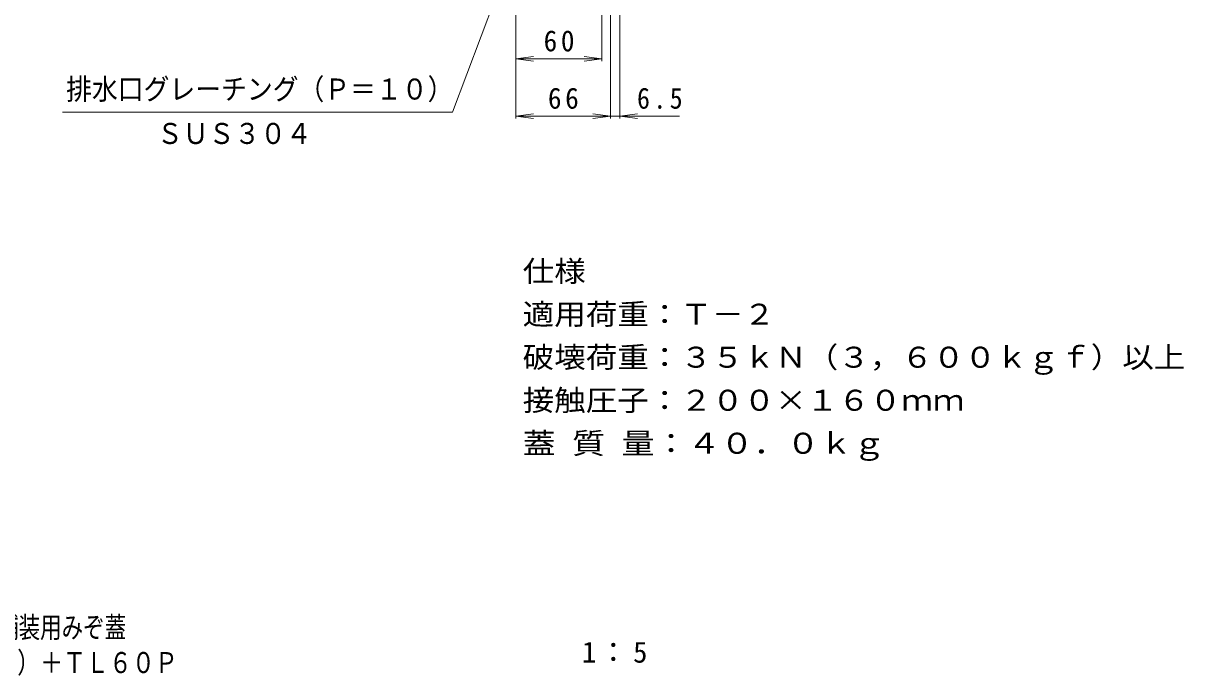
# Model space of a CAD drawing. Units: millimetres, scale not verified. Extents: x -735 to 883, y -685 to 663.
# Drawn here: x 74 to 883, y -685 to -230 of the extents above; entities that cross this region are included whole.
import ezdxf
from ezdxf.enums import TextEntityAlignment as Align

# ---------------------------------------------------------------- set-up
doc = ezdxf.new("R2010")
doc.units = ezdxf.units.MM
doc.header["$LTSCALE"] = 5
for name, color, linetype, lineweight in [('0-4_その他', 7, 'Continuous', 9), ('0-5_寸法', 7, 'Continuous', 9), ('0-E', 7, 'Continuous', 9)]:
    doc.layers.add(name, color=color, linetype=linetype, lineweight=lineweight)
doc.layers.add('F-5_F-5ﾚｲﾔ', color=2, linetype='Continuous')
doc.styles.add('ＭＳ ゴシック', font='')
doc.styles.get('ＭＳ ゴシック').set_extended_font_data('MS Gothic')

msp = doc.modelspace()

# ---------------------------------------------------------------- linework, layer by layer
at = {"layer": '0-4_その他'}
for p, q in [((489.547, -296.757), (489.547, -187.257)), ((477.047, -256.757), (477.047, -198.757)), ((417.048, -296.757), (417.048, -205.257)), ((483.048, -296.757), (483.048, -202.257)), ((417.048, -255.257), (429.441, -253.626)), ((417.048, -255.257), (477.047, -255.257)), ((417.048, -255.257), (429.441, -256.889)), ((477.047, -255.257), (464.654, -253.626)), ((477.047, -255.257), (464.654, -256.889)), ((417.048, -295.257), (429.441, -293.626)), ((417.048, -295.257), (483.048, -295.257)), ((417.048, -295.257), (429.441, -296.889)), ((483.048, -295.257), (470.655, -293.626)), ((483.048, -295.257), (470.655, -296.889)), ((531.057, -295.257), (483.048, -295.257)), ((489.547, -295.257), (501.941, -293.626)), ((489.547, -295.257), (501.941, -296.889))]:
    msp.add_line(p, q, dxfattribs=at)
at = {"layer": '0-E'}
for p, q in [((372.799, -292.532), (417.048, -175.257)), ((101.166, -292.532), (372.799, -292.532))]:
    msp.add_line(p, q, dxfattribs=at)

# ---------------------------------------------------------------- texts
at = {"layer": '0-4_その他', "color": 2, "char_height": 14.66, "attachment_point": 7, "style": 'ＭＳ ゴシック'}
for s, insert in [('\\T1.27;\\W0.95;60', (436.423, -250.257)), ('\\T1.27;\\W0.95;66', (439.423, -290.257)), ('\\T1.27;\\W0.9;6.5', (501.53, -290.257))]:
    msp.add_mtext(s, dxfattribs=dict(at, insert=insert))
at = {"layer": '0-5_寸法', "color": 2, "style": 'ＭＳ ゴシック'}
for s, width, p in [('仕様', 1.1, (421.802, -415.052)), ('適用荷重：Ｔ－２', 1.1, (421.802, -445.052)), ('破壊荷重：３５ｋＮ（３，６００ｋｇｆ）以上', 1.1, (421.802, -475.052)), ('接触圧子：２００×１６０ｍｍ', 1.1, (421.802, -505.052)), ('蓋 質 量：４０．０ｋｇ', 1.15, (421.802, -535.052))]:
    msp.add_text(s, height=14.66, dxfattribs=dict(at, width=width)).set_placement(p, align=Align.BOTTOM_LEFT)
at = {"layer": '0-E', "color": 2, "style": 'ＭＳ ゴシック', "width": 0.9}
for s, p in [('排水口グレーチング（Ｐ＝１０）', (103.602, -288.055)), ('ＳＵＳ３０４', (166.915, -319.008))]:
    msp.add_text(s, height=14.66, dxfattribs=at).set_placement(p, align=Align.BOTTOM_LEFT)
at = {"layer": 'F-5_F-5ﾚｲﾔ', "style": 'ＭＳ ゴシック'}
for s, width, p in [('タイル用\u3000充填深さ４０ｍｍ\u3000ステンレス目地\u3000集水桝用\u3000カラー舗装用みぞ蓋\u3000', 0.75, (-394.441, -663.381)), ('\u3000\u3000\u3000\u3000\u3000\u3000\u3000\u3000\u3000\u3000\u3000\u3000\u3000\u3000\u3000ＳＥＷ－２－６００（Ｐ＝１０）＋ＴＬ６０Ｐ', 0.8, (-394.441, -687.959))]:
    msp.add_text(s, height=14.66, dxfattribs=dict(at, width=width)).set_placement(p, align=Align.BOTTOM_LEFT)
at = {"layer": 'F-5_F-5ﾚｲﾔ', "insert": (463.125, -676.554), "char_height": 14.66, "attachment_point": 7, "style": 'ＭＳ ゴシック'}
msp.add_mtext('\\T1.19;1：5', dxfattribs=at)

doc.saveas('drawing.dxf')
